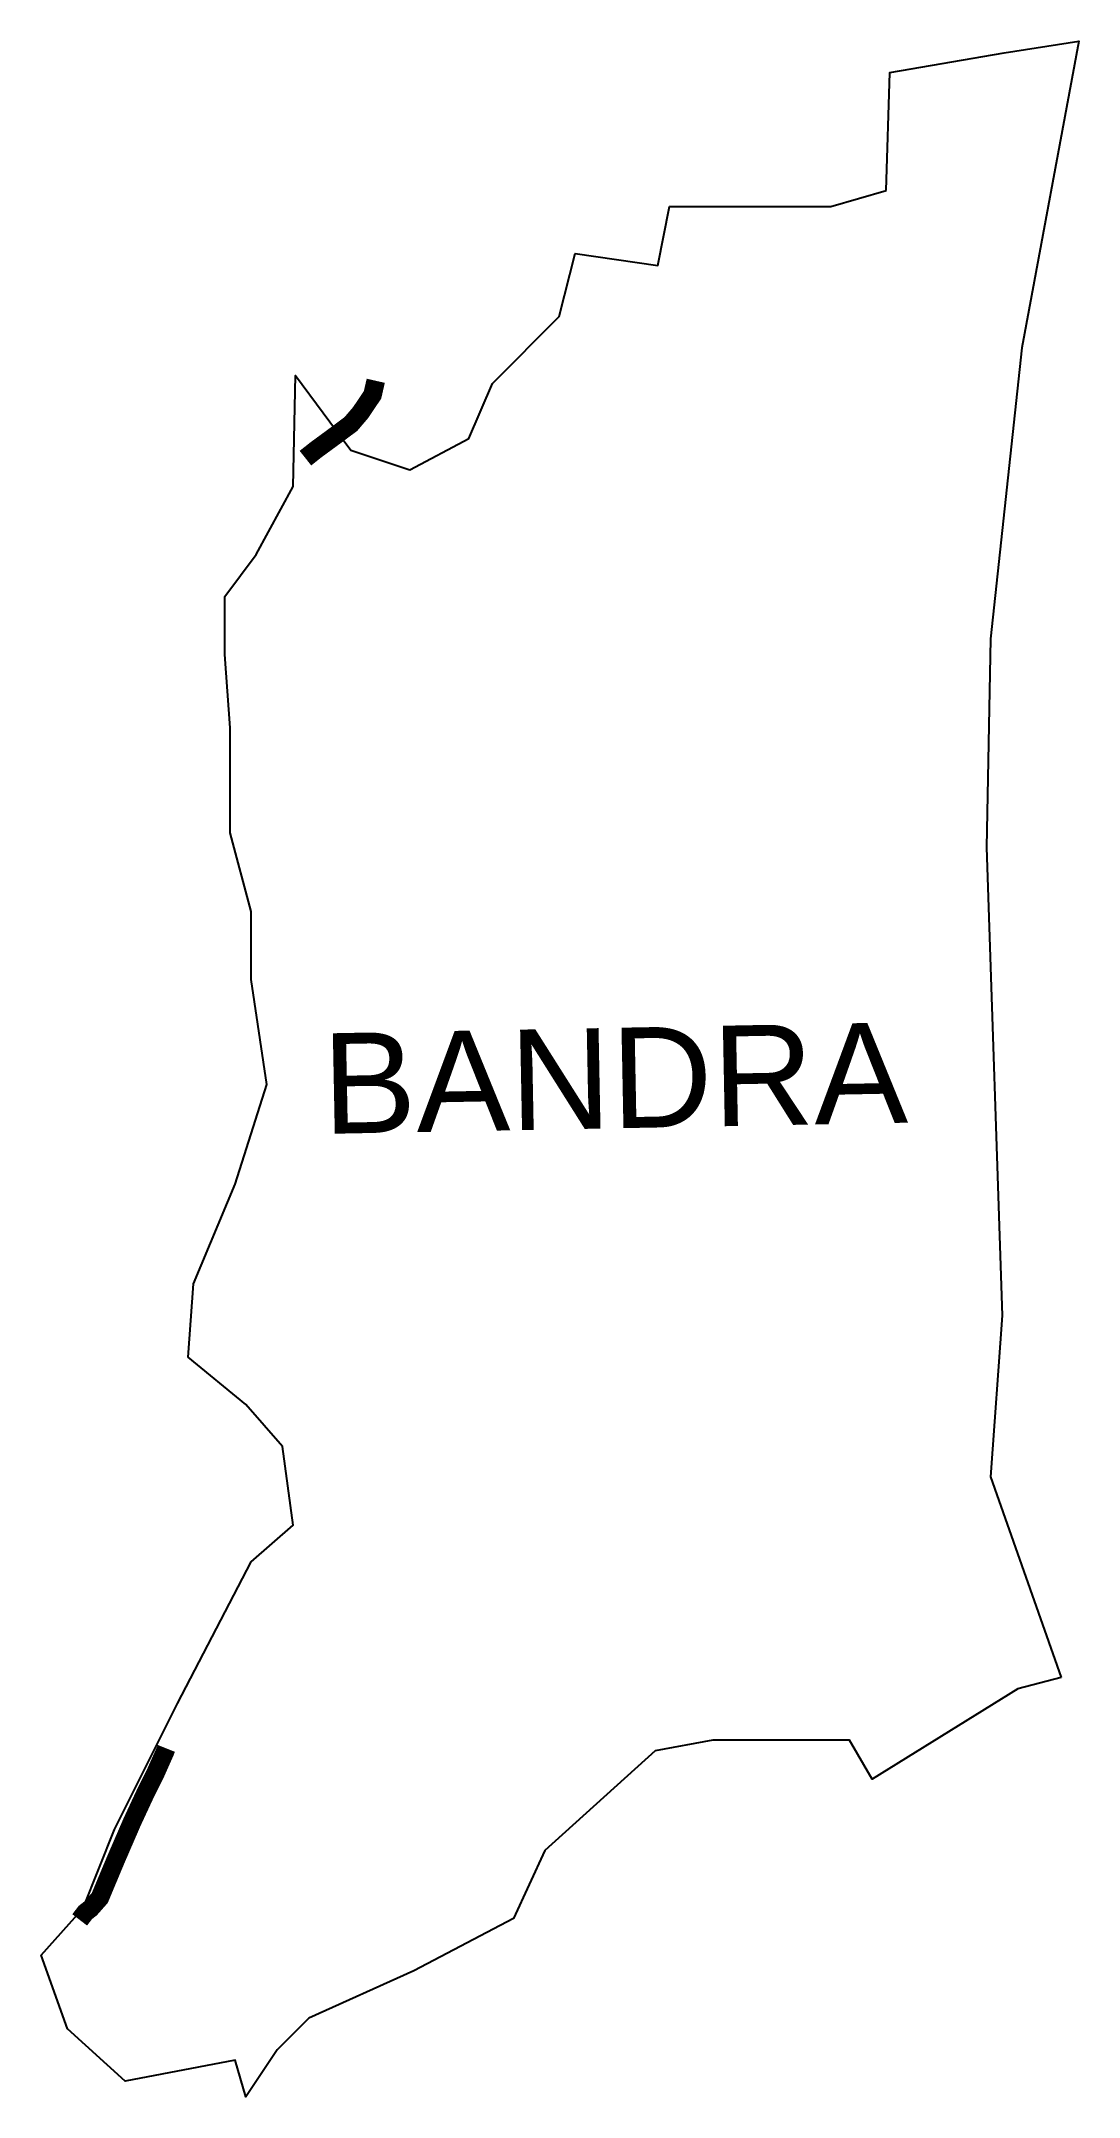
# Model space of a CAD drawing. Header units: metres. Extents: x 270268 to 273055, y 2106718 to 2112242.
import ezdxf

# ---------------------------------------------------------------- set-up
doc = ezdxf.new("R2010")
doc.units = ezdxf.units.M
doc.header["$MEASUREMENT"] = 0
for name, color, linetype in [('UNPROTECTED', 130, 'Continuous'), ('village', 3, 'Continuous'), ('VILLAGE NAME', 250, 'Continuous')]:
    doc.layers.add(name, color=color, linetype=linetype)
doc.styles.get("Standard").update_dxf_attribs({"font": 'arial.ttf'})

msp = doc.modelspace()

# ---------------------------------------------------------------- linework, layer by layer
at = {"layer": 'UNPROTECTED', "const_width": 50, "flags": 128}
for points in [[(271166.8, 2111329.5), (271158.1, 2111291.6), (271125.7, 2111243.5), (271099.7, 2111213.1), (271056.6, 2111181), (271005.8, 2111143.7), (270977.9, 2111121.5)], [(270604.2, 2107654.3), (270600.3, 2107644.5), (270573.7, 2107584.5), (270546.5, 2107530.1), (270512.4, 2107456.7), (270468.2, 2107354.5), (270425.5, 2107252.4), (270400.2, 2107223.8), (270386.7, 2107213.2), (270371.5, 2107193.4)]]:
    msp.add_lwpolyline(points, dxfattribs=at)
at = {"layer": 'village'}
msp.add_lwpolyline([(272389.2, 2111798.2), (272537.3, 2111840.5)], dxfattribs=at)
for points in [[(272537.3, 2111840.5, 0), (272547.8, 2112157.7, 0), (272854.4, 2112210.6, 0), (273055.3, 2112242.3, 0), (272902.3, 2111418.3, 0), (272817.7, 2110635.9, 0), (272807.1, 2110075.6, 0), (272849.4, 2108817.5, 0), (272817.7, 2108384, 0), (273008, 2107844.8, 0)], [(273008, 2107844.8, 0), (272891.7, 2107814.5, 0), (272500.5, 2107571.3, 0), (272438.8, 2107676.3, 0), (272072.3, 2107676.3, 0), (271917.3, 2107648.1, 0), (271621.2, 2107380.3, 0), (271536.7, 2107197, 0), (271268.8, 2107056.1, 0), (270986.9, 2106929.2, 0), (270902.3, 2106844.6, 0), (270817.7, 2106717.8, 0), (270789.5, 2106816.4, 0), (270493.5, 2106760, 0), (270338.4, 2106901, 0), (270268, 2107098.4, 0), (270380.7, 2107225.2, 0), (270465.3, 2107436.7, 0), (270634.5, 2107775, 0), (270831.8, 2108155.6, 0), (270944.6, 2108254.3, 0), (270916.4, 2108465.7, 0), (270817.7, 2108578.5, 0), (270662.7, 2108705.4, 0), (270676.8, 2108902.7, 0), (270789.5, 2109170.6, 0), (270874.1, 2109438.4, 0), (270831.8, 2109720.4, 0), (270831.8, 2109903.6, 0), (270775.4, 2110115.1, 0), (270775.4, 2110397, 0), (270761.3, 2110594.3, 0), (270761.3, 2110749.4, 0), (270845.9, 2110862.2, 0), (270944.6, 2111045.4, 0), (270951.4, 2111343.6, 0), (271099.4, 2111142.7, 0), (271258, 2111089.9, 0), (271416.6, 2111174.4, 0), (271480, 2111322.5, 0), (271659.7, 2111502.2, 0), (271702, 2111671.4, 0), (271924.1, 2111639.6, 0), (271955.8, 2111798.2, 0), (272389.2, 2111798.2, 0)]]:
    msp.add_polyline3d(points, dxfattribs=at)

# ---------------------------------------------------------------- texts
at = {"layer": 'VILLAGE NAME', "insert": (271020.6, 2109575.5), "char_height": 270, "attachment_point": 1, "rotation": 1.1028}
msp.add_mtext_dynamic_manual_height_columns('BANDRA', width=1617.763, gutter_width=1928.7, heights=[0], dxfattribs=at)

doc.saveas('drawing.dxf')
